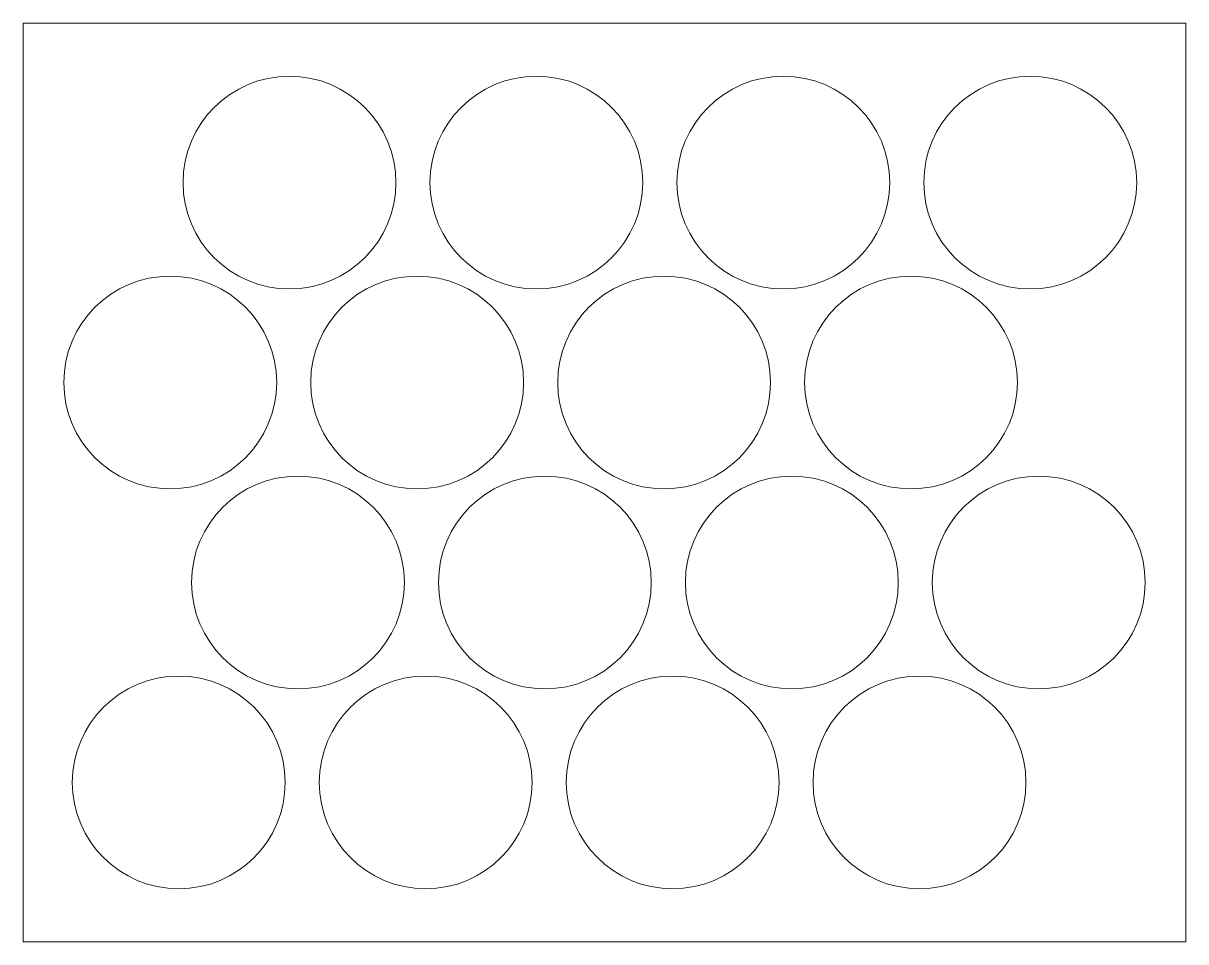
# Model space of a CAD drawing. Header units: millimetres. Extents: x 0 to 273, y 0 to 216.
import ezdxf

# ---------------------------------------------------------------- set-up
doc = ezdxf.new("R2010")
doc.units = ezdxf.units.MM
doc.layers.add('3. Cut (Vector)', color=1, linetype='Continuous', lineweight=5, true_color=0xff0000)
doc.layers.add('5. NP Material Boundary', color=7, linetype='Continuous', lineweight=13)

msp = doc.modelspace()

# ---------------------------------------------------------------- linework, layer by layer
at = {"layer": '3. Cut (Vector)'}
for centre in [(62.525, 178.45), (120.525, 178.45), (120.525, 178.45), (178.525, 178.45), (178.525, 178.45), (236.525, 178.45), (34.525, 131.45), (34.525, 131.45), (92.525, 131.45), (92.525, 131.45), (92.525, 131.45), (92.525, 131.45), (150.525, 131.45), (150.525, 131.45), (150.525, 131.45), (150.525, 131.45), (208.525, 131.45), (208.525, 131.45), (64.525, 84.45), (64.525, 84.45), (122.525, 84.45), (122.525, 84.45), (180.525, 84.45), (180.525, 84.45), (238.525, 84.45), (238.525, 84.45), (36.525, 37.45), (94.525, 37.45), (152.525, 37.45), (210.525, 37.45)]:
    msp.add_circle(centre, 25, dxfattribs=at)
at = {"layer": '5. NP Material Boundary'}
for p, q in [((273.05, 215.9), (0, 215.9)), ((0, 215.9), (0, 0)), ((273.05, 0), (273.05, 215.9)), ((0, 0), (273.05, 0))]:
    msp.add_line(p, q, dxfattribs=at)

doc.saveas('drawing.dxf')
